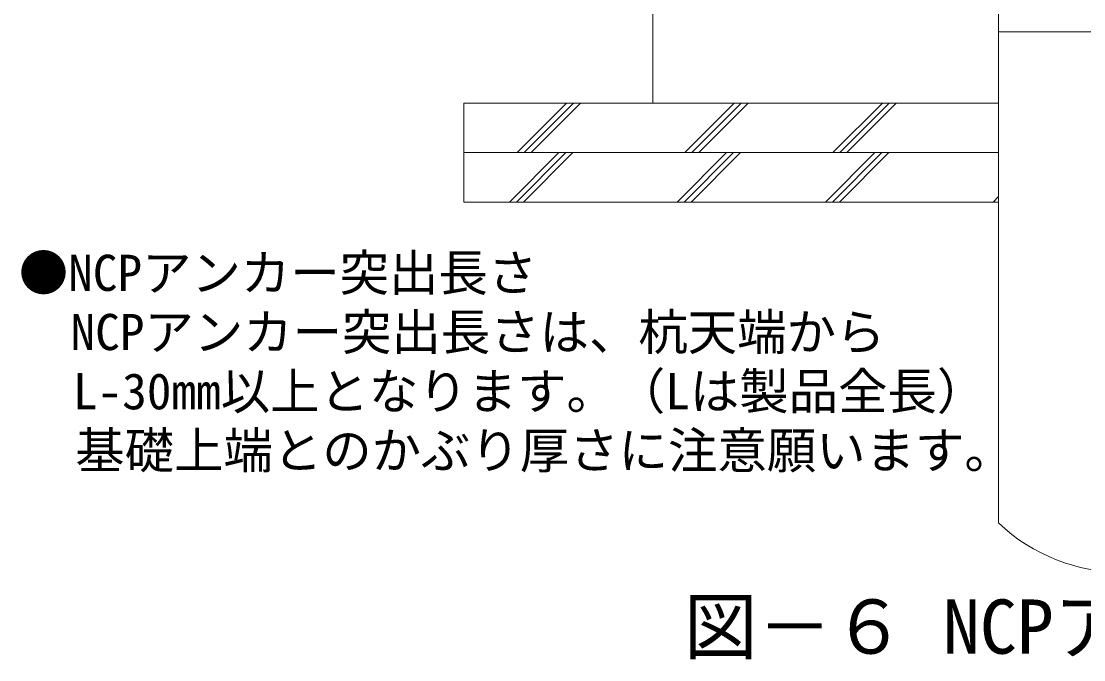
# Model space of a CAD drawing. Units: millimetres on the paper. Extents: x -269 to 150, y -163 to 142.
# Drawn here: x -154.66 to -111.64, y -68.47 to -42.59 of the extents above; entities that cross this region are included whole.
import ezdxf
from ezdxf.enums import TextEntityAlignment as Align

# ---------------------------------------------------------------- set-up
doc = ezdxf.new("R2010")
doc.units = ezdxf.units.MM
doc.layers.add('0-0_シート1', color=7, linetype='Continuous', lineweight=13)
doc.styles.add('ＭＳ ゴシック', font='')
doc.styles.get('ＭＳ ゴシック').set_extended_font_data('MS Gothic')

msp = doc.modelspace()

# ---------------------------------------------------------------- linework, layer by layer
at = {"layer": '0-0_シート1'}
for p, q in [((-129.094, -6.524), (-129.094, -45.919)), ((-115.094, -41.919), (-115.094, -62.921)), ((-115.094, -43.019), (-111.094, -43.019)), ((-136.74, -45.919), (-115.094, -45.919)), ((-136.74, -45.919), (-136.74, -49.919)), ((-134.586, -47.919), (-132.586, -45.919)), ((-134.303, -47.919), (-132.303, -45.919)), ((-134.02, -47.919), (-132.02, -45.919)), ((-127.797, -47.919), (-125.797, -45.919)), ((-127.515, -47.919), (-125.515, -45.919)), ((-127.232, -47.919), (-125.232, -45.919)), ((-121.797, -47.919), (-119.797, -45.919)), ((-121.515, -47.919), (-119.515, -45.919)), ((-121.232, -47.919), (-119.232, -45.919)), ((-136.74, -47.919), (-115.094, -47.919)), ((-134.889, -49.919), (-132.888, -47.919)), ((-134.606, -49.919), (-132.606, -47.919)), ((-134.323, -49.919), (-132.323, -47.919)), ((-128.1, -49.919), (-126.1, -47.918)), ((-127.817, -49.919), (-125.817, -47.918)), ((-127.535, -49.919), (-125.535, -47.918)), ((-122.1, -49.919), (-120.1, -47.919)), ((-121.817, -49.919), (-119.817, -47.919)), ((-121.535, -49.919), (-119.535, -47.919)), ((-115.312, -49.919), (-115.094, -49.701)), ((-115.094, -49.919), (-136.74, -49.919))]:
    msp.add_line(p, q, dxfattribs=at)
msp.add_arc((-110.094, -57.671), 7.25, 226.3973, 313.6027, dxfattribs=at)

# ---------------------------------------------------------------- texts
at = {"layer": '0-0_シート1', "style": 'ＭＳ ゴシック'}
for s, height, p in [('●NCPアンカー突出長さ', 1.466, (-154.757, -53.961)), ('\u3000NCPアンカー突出長さは、杭天端から', 1.466, (-154.661, -56.359)), ('\u3000L-30mm以上となります。（Lは製品全長）', 1.466, (-154.565, -58.758)), ('\u3000基礎上端とのかぶり厚さに注意願います。', 1.466, (-154.469, -61.156)), ('図－６ NCPアンカ－工法の一般図', 2.199, (-127.84, -68.88))]:
    msp.add_text(s, height=height, dxfattribs=at).set_placement(p, align=Align.BOTTOM_LEFT)

doc.saveas('drawing.dxf')
